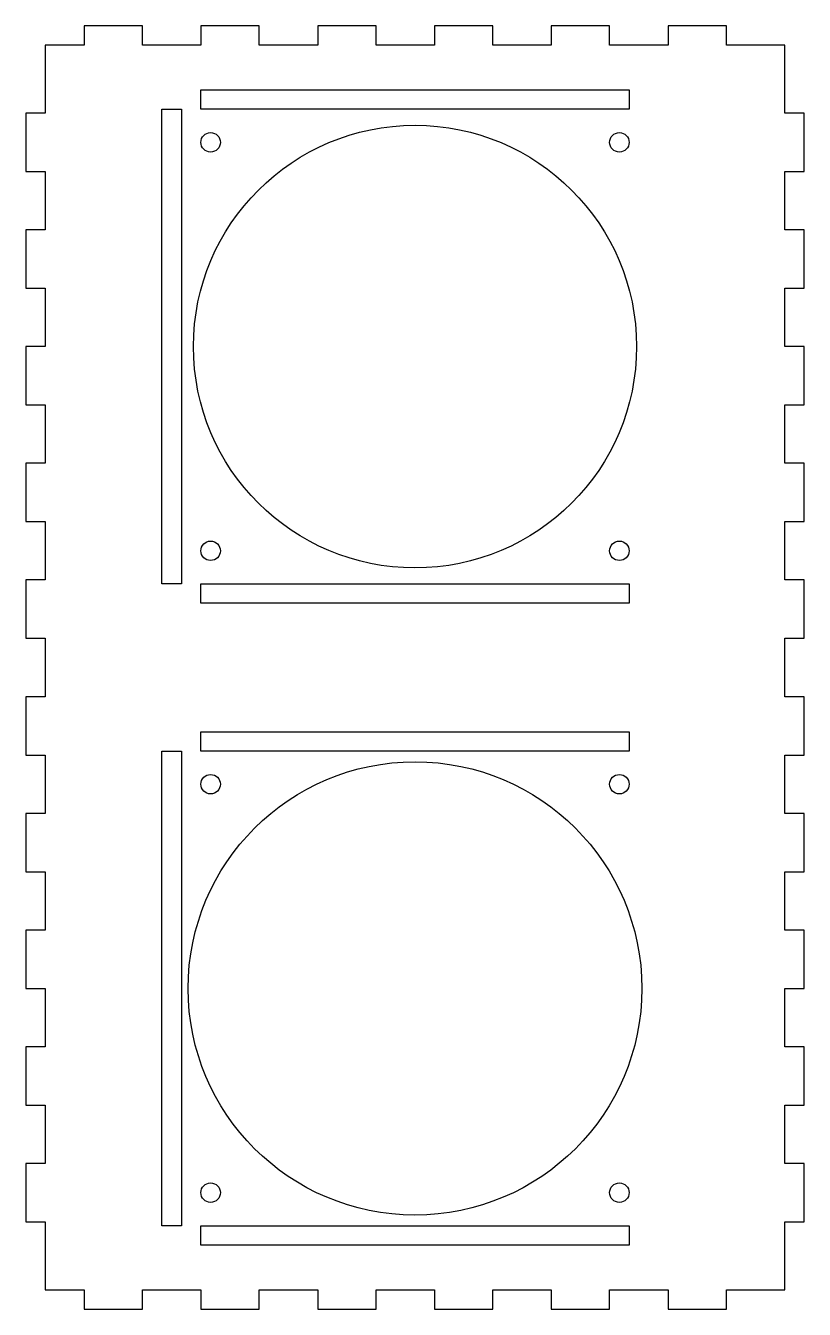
# Model space of a CAD drawing. Header units: millimetres. Extents: x 0 to 200, y -330 to 0.
import ezdxf

# ---------------------------------------------------------------- set-up
doc = ezdxf.new("R2010")
doc.units = ezdxf.units.MM

msp = doc.modelspace()

# ---------------------------------------------------------------- linework, layer by layer
for points in [[(60, -330), (60, -325), (75, -325), (75, -330), (90, -330), (90, -325), (105, -325), (105, -330), (120, -330), (120, -325), (135, -325), (135, -330), (150, -330), (150, -325), (165, -325), (165, -330), (180, -330), (180, -325), (195, -325), (195, -307.5), (200, -307.5), (200, -292.5), (195, -292.5), (195, -277.5), (200, -277.5), (200, -262.5), (195, -262.5), (195, -247.5), (200, -247.5), (200, -232.5), (195, -232.5), (195, -217.5), (200, -217.5), (200, -202.5), (195, -202.5), (195, -187.5), (200, -187.5), (200, -172.5), (195, -172.5), (195, -157.5), (200, -157.5), (200, -142.5), (195, -142.5), (195, -127.5), (200, -127.5), (200, -112.5), (195, -112.5), (195, -97.5), (200, -97.5), (200, -82.5), (195, -82.5), (195, -67.5), (200, -67.5), (200, -52.5), (195, -52.5), (195, -37.5), (200, -37.5), (200, -22.5), (195, -22.5), (195, -5), (180, -5), (180, 0), (165, 0), (165, -5), (150, -5), (150, 0), (135, 0), (135, -5), (120, -5), (120, 0), (105, 0), (105, -5), (90, -5), (90, 0), (75, 0), (75, -5), (60, -5), (60, 0), (45, 0), (45, -5), (30, -5), (30, 0), (15, 0), (15, -5), (5, -5), (5, -22.5), (0, -22.5), (0, -37.5), (5, -37.5), (5, -52.5), (0, -52.5), (0, -67.5), (5, -67.5), (5, -82.5), (0, -82.5), (0, -97.5), (5, -97.5), (5, -112.5), (0, -112.5), (0, -127.5), (5, -127.5), (5, -142.5), (0, -142.5), (0, -157.5), (5, -157.5), (5, -172.5), (0, -172.5), (0, -187.5), (5, -187.5), (5, -202.5), (0, -202.5), (0, -217.5), (5, -217.5), (5, -232.5), (0, -232.5), (0, -247.5), (5, -247.5), (5, -262.5), (0, -262.5), (0, -277.5), (5, -277.5), (5, -292.5), (0, -292.5), (0, -307.5), (5, -307.5), (5, -325), (15, -325), (15, -330), (30, -330), (30, -325), (45, -325), (45, -330)], [(45, -21.5), (45, -16.5), (155, -16.5), (155, -21.5)], [(40, -21.5), (40, -143.5), (35, -143.5), (35, -21.5)], [(155, -148.5), (45, -148.5), (45, -143.5), (155, -143.5)], [(45, -186.5), (45, -181.5), (155, -181.5), (155, -186.5)], [(40, -186.5), (40, -308.5), (35, -308.5), (35, -186.5)], [(155, -313.5), (45, -313.5), (45, -308.5), (155, -308.5)]]:
    msp.add_lwpolyline(points, close=True)
for centre, radius in [((100, -82.5), 56.9), ((47.5, -30), 2.5), ((152.5, -30), 2.5), ((47.5, -135), 2.5), ((152.5, -135), 2.5), ((100, -247.5), 58.27), ((47.5, -195), 2.5), ((152.5, -195), 2.5), ((47.5, -300), 2.5), ((152.5, -300), 2.5)]:
    msp.add_circle(centre, radius)

doc.saveas('drawing.dxf')
